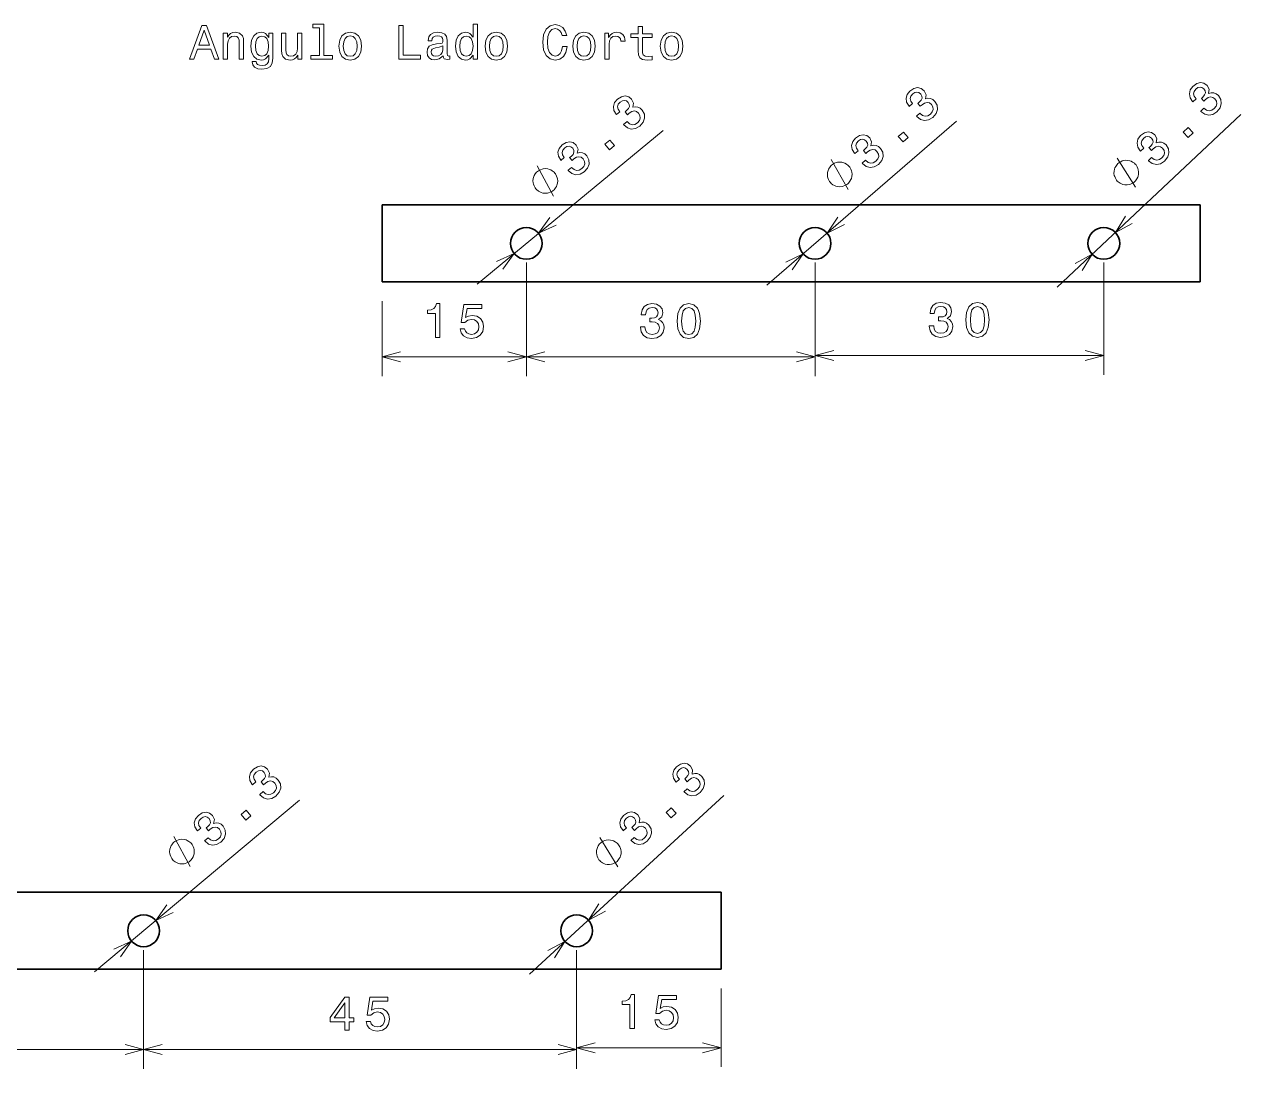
# Model space of a CAD drawing. Extents: x 21 to 274, y 77 to 193.
# Drawn here: x 147.8 to 274.2, y 84.5 to 193 of the extents above; entities that cross this region are included whole.
import ezdxf

# ---------------------------------------------------------------- set-up
doc = ezdxf.new("R2010")
doc.units = 0

msp = doc.modelspace()

# ---------------------------------------------------------------- linework, layer by layer
at = {"color": 7, "lineweight": 13}
for p, q in [((255.165466, 165.694214), (274.228638, 183.650635)), ((224.975723, 165.904434), (244.69252, 182.952087)), ((194.877914, 166.020203), (214.229858, 181.996399)), ((200.006134, 158.472183), (230.006134, 158.472183)), ((230.006134, 158.591202), (260.006134, 158.591202)), ((200.337128, 94.323456), (220.524567, 112.885002)), ((155.136978, 94.551369), (176.427307, 112.405769)), ((115.232391, 86.498955), (160.232391, 86.498955)), ((160.232391, 86.499001), (205.232391, 86.499001))]:
    msp.add_line(p, q, dxfattribs=at)
at = {"color": 7, "lineweight": 35, "ltscale": 0.2}
for p, q in [((185.006134, 174.25386), (185.006134, 166.25386)), ((270.006134, 174.25386), (270.006134, 166.25386)), ((220.232391, 102.824455), (220.232391, 94.824455))]:
    msp.add_line(p, q, dxfattribs=at)
at = {"color": 7, "lineweight": 35}
for p, q in [((270.006134, 174.25386), (185.006134, 174.25386)), ((270.006134, 166.25386), (185.006134, 166.25386)), ((220.232391, 102.824455), (100.232391, 102.824455)), ((220.232391, 94.824455), (100.232391, 94.824455))]:
    msp.add_line(p, q, dxfattribs=at)
at = {"color": 7, "lineweight": 13, "ltscale": 0.294542}
for p, q in [((200.006134, 168.25386), (200.006134, 156.472183)), ((200.006134, 168.25386), (200.006134, 156.472183)), ((230.006134, 168.25386), (230.006134, 156.472183))]:
    msp.add_line(p, q, dxfattribs=at)
at = {"color": 7, "lineweight": 13, "ltscale": 0.291566}
for p, q in [((230.006134, 168.25386), (230.006134, 156.591202)), ((260.006134, 168.25386), (260.006134, 156.591202))]:
    msp.add_line(p, q, dxfattribs=at)
at = {"color": 7, "lineweight": 13, "ltscale": 0.194542}
msp.add_line((185.006134, 164.25386), (185.006134, 156.472183), dxfattribs=at)
at = {"color": 7, "lineweight": 13, "ltscale": 0.375}
for p, q in [((185.006134, 158.472183), (200.006134, 158.472183)), ((205.232391, 86.67569), (220.232391, 86.67569))]:
    msp.add_line(p, q, dxfattribs=at)
at = {"color": 7, "lineweight": 13, "ltscale": 0.308138}
msp.add_line((160.232391, 96.824455), (160.232391, 84.498955), dxfattribs=at)
at = {"color": 7, "lineweight": 13, "ltscale": 0.308136}
for p, q in [((160.232391, 96.824455), (160.232391, 84.499001)), ((205.232391, 96.824455), (205.232391, 84.499001))]:
    msp.add_line(p, q, dxfattribs=at)
at = {"color": 7, "lineweight": 13, "ltscale": 0.303719}
msp.add_line((205.232391, 96.824455), (205.232391, 84.67569), dxfattribs=at)
at = {"color": 7, "lineweight": 13, "ltscale": 0.203719}
msp.add_line((220.232391, 92.824455), (220.232391, 84.67569), dxfattribs=at)
at = {"color": 7, "lineweight": 13}
for points in [[(164.990997, 189.397232), (165.454987, 189.397232), (165.823135, 190.426056), (167.220108, 190.426056), (167.588272, 189.397232), (168.062332, 189.397232), (166.781357, 192.902283), (166.266937, 192.902283)], [(165.984528, 190.854721), (166.524139, 192.397949), (167.063766, 190.854721)], [(168.51622, 189.397232), (168.960022, 189.397232), (168.960022, 190.960632), (169.005417, 191.318695), (169.151672, 191.580948), (169.378616, 191.74234), (169.681213, 191.802856), (169.923279, 191.752426), (170.074585, 191.616257), (170.150223, 191.389313), (170.175446, 191.086716), (170.175446, 189.397232), (170.619247, 189.397232), (170.619247, 191.17749), (170.599075, 191.535553), (170.508301, 191.833115), (170.210739, 192.105438), (169.746765, 192.201263), (169.489563, 192.16597), (169.272705, 192.070145), (169.086105, 191.908752), (168.93985, 191.691895), (168.93985, 192.105438), (168.51622, 192.105438)], [(173.660309, 189.518265), (173.660309, 192.105438), (173.236679, 192.105438), (173.236679, 191.666687), (172.888702, 192.065094), (172.67688, 192.16597), (172.43985, 192.201263), (172.011185, 192.100403), (171.678329, 191.817978), (171.461472, 191.36409), (171.385818, 190.75386), (171.461472, 190.13858), (171.678329, 189.684692), (172.011185, 189.397232), (172.43985, 189.301407), (172.681931, 189.336716), (172.883652, 189.42749), (173.236679, 189.810776), (173.236679, 189.42749), (173.196335, 189.124893), (173.085388, 188.908035), (172.873566, 188.781952), (172.555847, 188.736572), (172.278473, 188.76683), (172.081787, 188.842484), (171.96579, 188.973602), (171.930481, 189.150116), (171.501816, 189.150116), (171.501816, 189.129944), (171.567368, 188.807175), (171.769104, 188.565094), (172.091873, 188.408752), (172.530624, 188.353287), (173.05513, 188.42894), (173.403107, 188.640747), (173.599792, 189.008911)], [(178.506851, 192.645065), (178.506851, 189.770432), (177.594025, 189.770432), (177.594025, 189.397232), (179.858444, 189.397232), (179.858444, 189.770432), (178.950653, 189.770432), (178.950653, 193.018265), (177.810883, 193.018265), (177.810883, 192.645065)], [(180.52919, 190.74881), (180.609879, 190.133545), (180.841873, 189.679657), (181.210022, 189.397232), (181.704254, 189.301407), (182.193451, 189.397232), (182.561615, 189.674606), (182.793594, 190.128494), (182.879333, 190.74881), (182.793594, 191.36409), (182.561615, 191.823029), (182.193451, 192.100403), (181.704254, 192.201263), (181.210022, 192.100403), (180.841873, 191.817978), (180.609879, 191.36409)], [(186.752533, 189.397232), (189.001816, 189.397232), (189.001816, 189.820862), (187.216507, 189.820862), (187.216507, 192.897232), (186.752533, 192.897232)], [(191.377167, 189.750259), (191.377167, 189.735123), (191.40239, 189.56366), (191.478043, 189.442627), (191.795761, 189.346802), (192.042877, 189.387146), (192.042877, 189.730087), (191.936966, 189.714951), (191.795761, 189.780518), (191.770538, 189.982254), (191.770538, 191.384262), (191.710022, 191.74234), (191.533508, 191.994492), (191.225876, 192.145798), (190.79216, 192.201263), (190.36853, 192.140747), (190.055847, 191.969284), (189.859161, 191.701981), (189.793594, 191.348969), (189.793594, 191.318695), (190.192017, 191.318695), (190.22731, 191.530518), (190.338272, 191.681808), (190.519821, 191.772598), (190.777023, 191.807892), (191.024139, 191.782684), (191.200653, 191.707031), (191.306564, 191.575912), (191.341873, 191.394348), (191.321701, 191.182541), (191.240997, 191.07663), (191.039276, 191.026199), (190.661041, 190.985855), (190.22731, 190.895065), (189.919678, 190.733688), (189.738129, 190.481522), (189.682648, 190.108322), (189.733078, 189.775467), (189.88942, 189.528351), (190.141586, 189.372009), (190.489563, 189.316544), (190.958588, 189.422455)], [(194.468674, 189.815826), (194.468674, 189.397232), (194.912476, 189.397232), (194.912476, 193.018265), (194.473709, 193.018265), (194.473709, 191.691895), (194.135818, 192.07518), (193.929047, 192.16597), (193.692017, 192.201263), (193.263336, 192.100403), (192.930481, 191.817978), (192.713623, 191.36409), (192.63797, 190.75386), (192.713623, 190.143631), (192.930481, 189.684692), (193.263336, 189.397232), (193.692017, 189.301407), (193.929047, 189.336716), (194.140854, 189.42749)], [(195.709305, 190.74881), (195.789993, 190.133545), (196.021988, 189.679657), (196.390137, 189.397232), (196.884369, 189.301407), (197.373566, 189.397232), (197.74173, 189.674606), (197.973709, 190.128494), (198.059448, 190.74881), (197.973709, 191.36409), (197.74173, 191.823029), (197.373566, 192.100403), (196.884369, 192.201263), (196.390137, 192.100403), (196.021988, 191.817978), (195.789993, 191.36409)], [(203.773422, 190.69838), (203.672562, 190.27475), (203.506134, 189.972153), (203.274139, 189.785553), (203.001801, 189.725037), (202.673996, 189.815826), (202.416794, 190.08815), (202.245331, 190.531952), (202.18985, 191.147232), (202.245331, 191.757462), (202.411743, 192.206314), (202.668961, 192.478638), (203.001801, 192.574463), (203.243881, 192.524033), (203.450653, 192.382828), (203.61203, 192.155884), (203.722992, 191.843201), (204.202087, 191.843201), (204.050797, 192.322311), (203.788544, 192.68541), (203.430481, 192.912369), (203.001801, 192.993057), (202.467224, 192.866974), (202.058716, 192.513947), (201.796478, 191.933975), (201.705704, 191.147232), (201.796478, 190.360489), (202.058716, 189.780518), (202.467224, 189.422455), (203.001801, 189.301407), (203.470825, 189.397232), (203.849075, 189.66452), (204.116364, 190.103287), (204.257568, 190.69838)], [(204.817368, 190.74881), (204.898056, 190.133545), (205.130051, 189.679657), (205.498199, 189.397232), (205.992447, 189.301407), (206.481628, 189.397232), (206.849792, 189.674606), (207.081787, 190.128494), (207.167511, 190.74881), (207.081787, 191.36409), (206.849792, 191.823029), (206.481628, 192.100403), (205.992447, 192.201263), (205.498199, 192.100403), (205.130051, 191.817978), (204.898056, 191.36409)], [(208.15094, 189.397232), (208.594742, 189.397232), (208.594742, 190.945496), (208.640137, 191.318695), (208.776306, 191.585999), (208.998199, 191.747375), (209.295746, 191.802856), (209.517654, 191.767548), (209.684082, 191.666687), (209.784943, 191.495209), (209.820251, 191.263229), (210.269104, 191.263229), (210.208588, 191.671722), (210.042145, 191.964233), (209.764771, 192.140747), (209.386536, 192.201263), (209.129333, 192.160919), (208.907425, 192.060059), (208.710739, 191.88858), (208.554398, 191.656601), (208.554398, 192.105438), (208.15094, 192.105438)], [(211.615631, 191.636429), (211.615631, 190.2798), (211.645905, 189.841034), (211.787109, 189.538437), (212.069534, 189.361923), (212.548645, 189.301407), (213.073135, 189.32663), (213.073135, 189.709915), (212.68985, 189.679657), (212.341858, 189.720001), (212.155273, 189.846085), (212.07457, 190.057892), (212.059448, 190.355438), (212.059448, 191.636429), (213.073135, 191.636429), (213.073135, 192.014664), (212.059448, 192.014664), (212.059448, 192.806458), (211.615631, 192.806458), (211.615631, 192.014664), (210.84906, 192.014664), (210.84906, 191.636429)], [(213.925446, 190.74881), (214.006134, 190.133545), (214.238113, 189.679657), (214.606277, 189.397232), (215.10051, 189.301407), (215.589706, 189.397232), (215.957855, 189.674606), (216.18985, 190.128494), (216.275574, 190.74881), (216.18985, 191.36409), (215.957855, 191.823029), (215.589706, 192.100403), (215.10051, 192.201263), (214.606277, 192.100403), (214.238113, 191.817978), (214.006134, 191.36409)], [(171.844757, 190.75386), (171.890137, 191.202713), (172.026306, 191.535553), (172.238129, 191.732239), (172.520538, 191.802856), (172.8181, 191.732239), (173.039993, 191.535553), (173.176163, 191.202713), (173.226593, 190.75386), (173.176163, 190.294922), (173.039993, 189.967117), (172.8181, 189.765381), (172.520538, 189.699829), (172.238129, 189.765381), (172.026306, 189.967117), (171.890137, 190.299973)], [(176.676163, 192.105438), (176.232361, 192.105438), (176.232361, 190.542038), (176.181931, 190.17894), (176.035675, 189.916687), (175.808731, 189.755295), (175.511169, 189.704865), (175.274139, 189.745209), (175.122849, 189.866257), (175.037109, 190.073029), (175.016937, 190.365524), (175.016937, 192.105438), (174.573135, 192.105438), (174.573135, 190.32518), (174.588272, 189.967117), (174.684082, 189.669571), (174.976593, 189.397232), (175.445618, 189.301407), (175.697784, 189.336716), (175.914642, 189.42749), (176.101242, 189.583832), (176.252533, 189.810776), (176.252533, 189.397232), (176.676163, 189.397232)], [(180.983078, 190.75386), (181.028473, 191.207748), (181.169678, 191.535553), (181.396622, 191.737289), (181.704254, 191.807892), (182.006851, 191.737289), (182.233795, 191.540604), (182.375015, 191.207748), (182.425446, 190.75386), (182.375015, 190.294922), (182.233795, 189.962067), (182.006851, 189.760345), (181.704254, 189.694778), (181.396622, 189.760345), (181.169678, 189.962067), (181.028473, 190.294922)], [(193.76767, 191.802856), (194.060165, 191.732239), (194.282074, 191.535553), (194.413193, 191.207748), (194.463623, 190.75386), (194.413193, 190.294922), (194.282074, 189.967117), (194.060165, 189.765381), (193.76767, 189.699829), (193.49028, 189.765381), (193.278473, 189.967117), (193.137253, 190.299973), (193.091873, 190.75386), (193.137253, 191.202713), (193.278473, 191.530518), (193.49028, 191.732239)], [(196.163193, 190.75386), (196.208588, 191.207748), (196.349792, 191.535553), (196.576736, 191.737289), (196.884369, 191.807892), (197.186966, 191.737289), (197.41391, 191.540604), (197.555115, 191.207748), (197.60556, 190.75386), (197.555115, 190.294922), (197.41391, 189.962067), (197.186966, 189.760345), (196.884369, 189.694778), (196.576736, 189.760345), (196.349792, 189.962067), (196.208588, 190.294922)], [(205.271255, 190.75386), (205.31665, 191.207748), (205.457855, 191.535553), (205.684799, 191.737289), (205.992447, 191.807892), (206.295044, 191.737289), (206.521973, 191.540604), (206.663193, 191.207748), (206.713623, 190.75386), (206.663193, 190.294922), (206.521973, 189.962067), (206.295044, 189.760345), (205.992447, 189.694778), (205.684799, 189.760345), (205.457855, 189.962067), (205.31665, 190.294922)], [(214.379333, 190.75386), (214.424713, 191.207748), (214.565918, 191.535553), (214.792877, 191.737289), (215.10051, 191.807892), (215.403107, 191.737289), (215.630051, 191.540604), (215.771255, 191.207748), (215.821686, 190.75386), (215.771255, 190.294922), (215.630051, 189.962067), (215.403107, 189.760345), (215.10051, 189.694778), (214.792877, 189.760345), (214.565918, 189.962067), (214.424713, 190.294922)], [(191.326736, 190.345352), (191.26622, 190.083115), (191.104843, 189.881378), (190.862762, 189.750259), (190.565216, 189.704865), (190.373566, 189.730087), (190.237396, 189.810776), (190.151672, 189.951981), (190.12645, 190.148666), (190.146622, 190.32518), (190.22731, 190.451263), (190.550079, 190.592484), (190.958588, 190.653), (191.326736, 190.774033)], [(240.555679, 183.47258), (240.578766, 183.445862), (240.956467, 183.132416), (241.37326, 183.012756), (241.807297, 183.08136), (242.237244, 183.339767), (242.577927, 183.747665), (242.730362, 184.172806), (242.690216, 184.604782), (242.462006, 185.007492), (242.236877, 185.206192), (241.994629, 185.316742), (241.735229, 185.339157), (241.463058, 185.283829), (241.532913, 185.704239), (241.33699, 186.108185), (241.022476, 186.356277), (240.663818, 186.439529), (240.274734, 186.349792), (239.865616, 186.082718), (239.575043, 185.724823), (239.45694, 185.329361), (239.516174, 184.913879), (239.765701, 184.509613), (239.788788, 184.48291), (240.128326, 184.776474), (239.947739, 185.047012), (239.895203, 185.308273), (239.963074, 185.553619), (240.155167, 185.786392), (240.379929, 185.927399), (240.594177, 185.972626), (240.794067, 185.918777), (240.980133, 185.77298), (241.107422, 185.556351), (241.12471, 185.351303), (241.030457, 185.136459), (240.832794, 184.925552), (240.68071, 184.80072), (240.941284, 184.499344), (241.121628, 184.66861), (241.391663, 184.842072), (241.650116, 184.905548), (241.88559, 184.849121), (242.091965, 184.687546), (242.241302, 184.429993), (242.272507, 184.170288), (242.186081, 183.915558), (241.983063, 183.680008), (241.709732, 183.510361), (241.435287, 183.473068), (241.166321, 183.560532), (240.906662, 183.776031)], [(270.073364, 183.994537), (270.097595, 183.968842), (270.488281, 183.671738), (270.90979, 183.569946), (271.340515, 183.656967), (271.759064, 183.933441), (272.082062, 184.355469), (272.216248, 184.786713), (272.157745, 185.216583), (271.912628, 185.609222), (271.67923, 185.798157), (271.432495, 185.8983), (271.172394, 185.909637), (270.902802, 185.842773), (270.954712, 186.265778), (270.74176, 186.661026), (270.416962, 186.895508), (270.055115, 186.963409), (269.670166, 186.857178), (269.272797, 186.572937), (268.997742, 186.202988), (268.896576, 185.802856), (268.97345, 185.390274), (269.23996, 184.996994), (269.26416, 184.971298), (269.590881, 185.279053), (269.398926, 185.541672), (269.335327, 185.800446), (269.3927, 186.048462), (269.574707, 186.2892), (269.793274, 186.439636), (270.005371, 186.493958), (270.207397, 186.448669), (270.399475, 186.310913), (270.535889, 186.099915), (270.56189, 185.895782), (270.476868, 185.677124), (270.288361, 185.457993), (270.141724, 185.326813), (270.414917, 185.036789), (270.587891, 185.213577), (270.850281, 185.398392), (271.105804, 185.472809), (271.343475, 185.426453), (271.556519, 185.273804), (271.716705, 185.022842), (271.758942, 184.764709), (271.683441, 184.506531), (271.490631, 184.262558), (271.224762, 184.081421), (270.952148, 184.032486), (270.679718, 184.108414), (270.411102, 184.312668)], [(210.105942, 182.611023), (210.128418, 182.583801), (210.498871, 182.26181), (210.912842, 182.132706), (211.348328, 182.191391), (211.784042, 182.439926), (212.133942, 182.839966), (212.296021, 183.26152), (212.265717, 183.69429), (212.046753, 184.102112), (211.826218, 184.305878), (211.586548, 184.421921), (211.327728, 184.450241), (211.054367, 184.401123), (211.133789, 184.819839), (210.947113, 185.228149), (210.638336, 185.483353), (210.281677, 185.574738), (209.890625, 185.493896), (209.47554, 185.236221), (209.17688, 184.885025), (209.049805, 184.492371), (209.099548, 184.075653), (209.339813, 183.665802), (209.362274, 183.638565), (209.70842, 183.924332), (209.534042, 184.198914), (209.487473, 184.461288), (209.560913, 184.705048), (209.75827, 184.933365), (209.986176, 185.069214), (210.201401, 185.109543), (210.400009, 185.051163), (210.582703, 184.901154), (210.705032, 184.681686), (210.717636, 184.476288), (210.618515, 184.263657), (210.416092, 184.057312), (210.261215, 183.935989), (210.514862, 183.628738), (210.699005, 183.793854), (210.972916, 183.961121), (211.232758, 184.018677), (211.466873, 183.956909), (211.66951, 183.790665), (211.812958, 183.529785), (211.838226, 183.26944), (211.746017, 183.016739), (211.537674, 182.785889), (211.260559, 182.622498), (210.985336, 182.591476), (210.71843, 182.685043), (210.463745, 182.906418)], [(268.77948, 181.265396), (269.286072, 181.742599), (268.770844, 182.289581), (268.264252, 181.812393)], [(204.343796, 177.854019), (204.366272, 177.826797), (204.736725, 177.504807), (205.150681, 177.375702), (205.586182, 177.434387), (206.021896, 177.682922), (206.37178, 178.082962), (206.533859, 178.504517), (206.503571, 178.937286), (206.284607, 179.345108), (206.064056, 179.548874), (205.824387, 179.664917), (205.565582, 179.693237), (205.292206, 179.644135), (205.371628, 180.062836), (205.184952, 180.471146), (204.87619, 180.726349), (204.519516, 180.817734), (204.128479, 180.736893), (203.713379, 180.479218), (203.414734, 180.128021), (203.287659, 179.735367), (203.337387, 179.318649), (203.577652, 178.908798), (203.600128, 178.881561), (203.946259, 179.167328), (203.771881, 179.44191), (203.725311, 179.704285), (203.798752, 179.948044), (203.996109, 180.176361), (204.22403, 180.31221), (204.43924, 180.352539), (204.637848, 180.294159), (204.820557, 180.14415), (204.942871, 179.924683), (204.95549, 179.719284), (204.856354, 179.506653), (204.653946, 179.300308), (204.499054, 179.178986), (204.752701, 178.871735), (204.936844, 179.03685), (205.210754, 179.204117), (205.470612, 179.261688), (205.704727, 179.199905), (205.907364, 179.033661), (206.050797, 178.772781), (206.07608, 178.512436), (205.983871, 178.259735), (205.775528, 178.028885), (205.498398, 177.865494), (205.223175, 177.834473), (204.956284, 177.92804), (204.701599, 178.149414)], [(208.63652, 179.97226), (209.173218, 180.415329), (208.694824, 180.994812), (208.158127, 180.551727)], [(234.903427, 178.585495), (234.926514, 178.558792), (235.304214, 178.245331), (235.721008, 178.125687), (236.155045, 178.19429), (236.584991, 178.452682), (236.925674, 178.86058), (237.07811, 179.285721), (237.037964, 179.717697), (236.809753, 180.120422), (236.584625, 180.319122), (236.342377, 180.429672), (236.082977, 180.452072), (235.810806, 180.396744), (235.880661, 180.817154), (235.684738, 181.221115), (235.370224, 181.469208), (235.011566, 181.552444), (234.622482, 181.462708), (234.213364, 181.195648), (233.922791, 180.837738), (233.804688, 180.442276), (233.863922, 180.026794), (234.113449, 179.622528), (234.136536, 179.595825), (234.476074, 179.889389), (234.295486, 180.159943), (234.24295, 180.421188), (234.310822, 180.66655), (234.502914, 180.899307), (234.727676, 181.040314), (234.941925, 181.085541), (235.141815, 181.031693), (235.327881, 180.885895), (235.45517, 180.669281), (235.472458, 180.464218), (235.378204, 180.24939), (235.180542, 180.038483), (235.028458, 179.913651), (235.289032, 179.612274), (235.469376, 179.781525), (235.73941, 179.955002), (235.997864, 180.018463), (236.233337, 179.962036), (236.439713, 179.800461), (236.58905, 179.542908), (236.620255, 179.283218), (236.533829, 179.028473), (236.330811, 178.792938), (236.05748, 178.623276), (235.783035, 178.585999), (235.514069, 178.673447), (235.25441, 178.888962)], [(239.146759, 180.800995), (239.673233, 181.256195), (239.181763, 181.824631), (238.655289, 181.369431)], [(264.634308, 178.871246), (264.658508, 178.845551), (265.049194, 178.548462), (265.470734, 178.446655), (265.901459, 178.533676), (266.320007, 178.81015), (266.643005, 179.232178), (266.777222, 179.663422), (266.718689, 180.093307), (266.473572, 180.485947), (266.240173, 180.674866), (265.993439, 180.775009), (265.733337, 180.786346), (265.463745, 180.719482), (265.515656, 181.142487), (265.302704, 181.537735), (264.977905, 181.772217), (264.616028, 181.840118), (264.23114, 181.733887), (263.83374, 181.449646), (263.558685, 181.079697), (263.45752, 180.679565), (263.534363, 180.266998), (263.800903, 179.873718), (263.825104, 179.848007), (264.151825, 180.155777), (263.9599, 180.418381), (263.896271, 180.677155), (263.953644, 180.925186), (264.135651, 181.165909), (264.354218, 181.31636), (264.566315, 181.370667), (264.768311, 181.325378), (264.960449, 181.187637), (265.096832, 180.976624), (265.122833, 180.772491), (265.037811, 180.553833), (264.849304, 180.334717), (264.702698, 180.203522), (264.975861, 179.913513), (265.148834, 180.090286), (265.411224, 180.275101), (265.666748, 180.349518), (265.904419, 180.303162), (266.117462, 180.150528), (266.277649, 179.899567), (266.319885, 179.641418), (266.244385, 179.38324), (266.051575, 179.139267), (265.785706, 178.95813), (265.513092, 178.909195), (265.240662, 178.985123), (264.972046, 179.189377)], [(233.534531, 178.261948), (233.458221, 178.350204), (233.26149, 178.488556), (233.102905, 178.582779), (232.982468, 178.632874), (232.779755, 178.68895), (232.532928, 178.706879), (232.324234, 178.680664), (232.19783, 178.648499), (232.027298, 178.578156), (231.812637, 178.469681), (231.724396, 178.393372), (231.636139, 178.317062), (231.497787, 178.120331), (231.403564, 177.961746), (231.353455, 177.841309), (231.297379, 177.638596), (231.279465, 177.391754), (231.305664, 177.183075), (231.337845, 177.056671), (231.408173, 176.886139), (231.516663, 176.671478), (231.592972, 176.583221), (231.669281, 176.49498), (231.866013, 176.356613), (232.024597, 176.26239), (232.145035, 176.212296), (232.347748, 176.156219), (232.594574, 176.138306), (232.803268, 176.164505), (232.929672, 176.196686), (233.100204, 176.267014), (233.314865, 176.375504), (233.403107, 176.451813), (233.491364, 176.528107), (233.629715, 176.724854), (233.723938, 176.883438), (233.774048, 177.00386), (233.830124, 177.206573), (233.848038, 177.453415), (233.821838, 177.662094), (233.789658, 177.788513), (233.71933, 177.959045), (233.61084, 178.173691)], [(263.280426, 178.489716), (263.200439, 178.574646), (262.997986, 178.704498), (262.835541, 178.791885), (262.713074, 178.836807), (262.508179, 178.884201), (262.260803, 178.891602), (262.053406, 178.856537), (261.928497, 178.819), (261.761108, 178.74147), (261.55127, 178.623947), (261.466339, 178.543945), (261.381409, 178.463959), (261.251556, 178.261505), (261.164185, 178.09906), (261.119232, 177.976593), (261.071838, 177.771683), (261.064453, 177.524307), (261.099518, 177.316925), (261.137054, 177.192001), (261.2146, 177.024628), (261.332092, 176.814774), (261.412109, 176.729858), (261.492096, 176.644928), (261.69455, 176.515076), (261.856995, 176.427689), (261.979462, 176.382767), (262.184387, 176.335373), (262.431763, 176.327972), (262.63913, 176.363037), (262.764038, 176.400574), (262.931427, 176.478104), (263.141266, 176.595627), (263.226196, 176.675613), (263.311127, 176.755615), (263.440979, 176.958069), (263.528351, 177.120514), (263.573303, 177.242966), (263.620667, 177.447891), (263.628082, 177.695267), (263.593018, 177.902649), (263.555481, 178.027557), (263.477966, 178.194946), (263.360413, 178.404785)], [(202.96788, 177.561752), (202.8936, 177.651718), (202.700073, 177.794525), (202.543671, 177.892334), (202.424408, 177.945175), (202.223038, 178.005844), (201.976669, 178.029388), (201.767441, 178.00795), (201.640335, 177.978653), (201.468246, 177.912231), (201.251175, 177.80867), (201.161194, 177.73439), (201.071228, 177.66011), (200.928436, 177.466583), (200.830612, 177.310181), (200.777786, 177.190933), (200.717102, 176.989548), (200.693573, 176.743179), (200.715012, 176.533951), (200.744293, 176.406845), (200.81073, 176.234756), (200.914291, 176.017685), (200.988571, 175.927719), (201.062836, 175.837738), (201.256378, 175.694946), (201.412766, 175.597122), (201.532028, 175.544296), (201.733414, 175.483612), (201.979767, 175.460083), (202.188995, 175.481522), (202.316101, 175.510803), (202.488205, 175.57724), (202.705276, 175.680801), (202.795242, 175.755081), (202.885208, 175.829346), (203.028015, 176.022888), (203.125824, 176.179276), (203.178665, 176.298538), (203.239334, 176.499924), (203.262878, 176.746292), (203.24144, 176.955521), (203.212143, 177.082626), (203.145721, 177.254715), (203.04216, 177.471786)], [(190.547348, 160.472183), (191.006271, 160.472183), (191.006271, 163.997406), (190.663345, 163.997406), (190.572556, 163.689758), (190.391006, 163.482986), (190.113632, 163.361954), (189.730347, 163.321609), (189.730347, 162.963531), (190.547348, 162.963531)], [(193.123428, 161.38501), (193.234375, 160.971466), (193.481491, 160.648697), (193.844604, 160.44696), (194.308578, 160.371323), (194.817947, 160.462097), (195.21637, 160.709213), (195.468521, 161.102585), (195.564346, 161.606903), (195.478607, 162.075928), (195.236542, 162.444092), (194.858292, 162.681122), (194.36911, 162.766846), (193.99086, 162.706329), (193.698349, 162.539902), (193.839569, 163.482986), (195.372711, 163.482986), (195.372711, 163.89653), (193.501663, 163.89653), (193.224289, 162.040634), (193.627747, 162.040634), (193.920258, 162.277664), (194.293457, 162.363388), (194.616226, 162.307922), (194.863342, 162.14653), (195.019684, 161.899414), (195.07515, 161.581696), (195.019684, 161.263977), (194.858292, 161.016846), (194.611176, 160.860519), (194.293457, 160.805038), (194.026169, 160.840332), (193.819397, 160.956329), (193.668091, 161.137894), (193.592438, 161.38501)], [(211.867233, 161.571609), (211.867233, 161.536301), (211.947922, 161.052155), (212.184952, 160.689041), (212.558151, 160.457062), (213.052383, 160.371323), (213.576889, 160.457062), (213.970261, 160.678955), (214.222412, 161.031982), (214.313202, 161.48587), (214.272858, 161.783417), (214.161896, 162.025497), (213.980347, 162.212097), (213.738266, 162.348267), (214.066071, 162.620605), (214.182068, 163.054321), (214.106415, 163.447693), (213.889557, 163.745239), (213.53653, 163.931839), (213.052383, 163.997406), (212.598495, 163.916702), (212.250519, 163.694809), (212.023575, 163.341782), (211.947922, 162.872757), (211.947922, 162.837463), (212.396774, 162.837463), (212.437119, 163.160217), (212.568237, 163.392212), (212.78006, 163.533417), (213.077606, 163.583862), (213.339844, 163.543518), (213.531494, 163.437607), (213.647491, 163.266129), (213.692871, 163.034149), (213.647491, 162.787018), (213.526459, 162.620605), (213.314636, 162.51973), (213.027176, 162.489471), (212.83049, 162.494522), (212.83049, 162.0961), (213.077606, 162.106186), (213.395325, 162.060806), (213.632355, 161.939758), (213.773575, 161.743073), (213.824005, 161.48587), (213.768524, 161.193359), (213.622269, 160.976501), (213.390289, 160.840332), (213.082642, 160.794952), (212.764923, 160.845383), (212.532928, 160.996674), (212.386688, 161.238754), (212.331207, 161.571609)], [(215.658722, 162.181839), (215.734375, 161.390045), (215.971405, 160.825211), (216.349655, 160.482269), (216.874146, 160.371323), (217.3936, 160.482269), (217.771835, 160.825211), (218.00383, 161.390045), (218.084518, 162.181839), (218.00383, 162.968582), (217.908005, 163.281265), (217.771835, 163.538467), (217.3936, 163.881409), (216.874146, 163.997406), (216.349655, 163.881409), (215.971405, 163.533417), (215.734375, 162.968582)], [(216.142883, 162.181839), (216.183228, 162.792068), (216.309311, 163.230835), (216.536255, 163.488037), (216.874146, 163.578812), (217.207001, 163.488037), (217.433945, 163.230835), (217.560028, 162.792068), (217.600372, 162.181839), (217.560028, 161.566559), (217.433945, 161.127808), (217.207001, 160.870605), (216.874146, 160.784866), (216.536255, 160.870605), (216.309311, 161.127808), (216.183228, 161.566559)], [(241.867233, 161.690628), (241.867233, 161.655319), (241.947922, 161.171173), (242.184952, 160.80806), (242.558151, 160.57608), (243.052383, 160.490341), (243.576874, 160.57608), (243.970245, 160.797974), (244.222412, 161.151001), (244.313202, 161.604889), (244.272842, 161.902435), (244.161896, 162.144516), (243.980347, 162.331116), (243.738266, 162.467285), (244.066071, 162.739624), (244.182068, 163.17334), (244.106415, 163.566711), (243.889557, 163.864258), (243.53653, 164.050858), (243.052383, 164.116425), (242.598495, 164.035721), (242.250519, 163.813828), (242.02356, 163.4608), (241.947922, 162.991776), (241.947922, 162.956482), (242.396759, 162.956482), (242.437103, 163.279236), (242.568237, 163.51123), (242.78006, 163.652435), (243.077606, 163.702881), (243.339844, 163.662537), (243.531494, 163.556625), (243.647491, 163.385147), (243.692871, 163.153168), (243.647491, 162.906036), (243.526459, 162.739624), (243.314636, 162.638748), (243.027161, 162.60849), (242.830475, 162.613541), (242.830475, 162.215118), (243.077606, 162.225204), (243.395325, 162.179825), (243.632355, 162.058777), (243.77356, 161.862091), (243.824005, 161.604889), (243.768524, 161.312378), (243.622269, 161.09552), (243.390289, 160.959351), (243.082642, 160.913971), (242.764923, 160.964401), (242.532928, 161.115692), (242.386688, 161.357773), (242.331207, 161.690628)], [(245.658722, 162.300858), (245.734375, 161.509064), (245.971405, 160.944229), (246.34964, 160.601288), (246.874146, 160.490341), (247.3936, 160.601288), (247.771835, 160.944229), (248.00383, 161.509064), (248.084518, 162.300858), (248.00383, 163.087601), (247.908005, 163.400284), (247.771835, 163.657486), (247.3936, 164.000427), (246.874146, 164.116425), (246.34964, 164.000427), (245.971405, 163.652435), (245.734375, 163.087601)], [(246.142883, 162.300858), (246.183228, 162.911087), (246.309296, 163.349854), (246.536255, 163.607056), (246.874146, 163.69783), (247.207001, 163.607056), (247.433945, 163.349854), (247.560028, 162.911087), (247.600372, 162.300858), (247.560028, 161.685577), (247.433945, 161.246826), (247.207001, 160.989624), (246.874146, 160.903885), (246.536255, 160.989624), (246.309296, 161.246826), (246.183228, 161.685577)], [(172.298767, 112.988564), (172.321472, 112.96151), (172.694397, 112.642395), (173.109344, 112.516479), (173.544357, 112.578529), (173.978149, 112.830414), (174.324936, 113.233131), (174.483765, 113.65593), (174.450134, 114.088463), (174.228027, 114.494576), (174.00592, 114.69664), (173.76535, 114.810829), (173.506348, 114.837143), (173.233368, 114.785934), (173.30954, 115.205238), (173.11972, 115.612099), (172.80899, 115.864906), (172.45163, 115.953552), (172.061249, 115.869682), (171.648132, 115.608818), (171.352203, 115.255333), (171.228149, 114.861702), (171.281113, 114.445374), (171.524521, 114.037392), (171.547211, 114.010345), (171.891129, 114.298759), (171.71463, 114.571991), (171.666046, 114.834007), (171.73761, 115.078316), (171.933197, 115.308151), (172.160065, 115.445747), (172.374954, 115.487747), (172.574005, 115.430893), (172.757858, 115.282303), (172.881866, 115.063789), (172.896072, 114.858498), (172.798584, 114.645103), (172.597763, 114.437202), (172.443817, 114.314682), (172.699829, 114.009407), (172.88269, 114.175926), (173.155304, 114.345306), (173.414703, 114.404877), (173.649292, 114.344902), (173.85321, 114.180237), (173.998657, 113.920456), (174.02594, 113.660316), (173.935669, 113.406914), (173.729126, 113.174454), (173.453278, 113.008942), (173.178284, 112.9758), (172.910675, 113.067307), (172.654297, 113.286697)], [(216.373734, 113.278931), (216.397629, 113.252945), (216.784729, 112.951164), (217.204971, 112.844299), (217.636719, 112.926117), (218.058563, 113.197525), (218.386627, 113.615639), (218.526016, 114.045242), (218.472702, 114.475784), (218.2323, 114.871353), (218.001221, 115.06308), (217.755692, 115.166176), (217.495758, 115.180656), (217.225388, 115.117043), (217.282364, 115.539398), (217.074188, 115.93718), (216.752258, 116.175545), (216.391235, 116.247803), (216.005066, 116.146225), (215.604279, 115.866791), (215.324768, 115.500183), (215.218811, 115.101303), (215.290695, 114.68782), (215.55246, 114.291359), (215.576355, 114.265373), (215.906769, 114.569176), (215.718002, 114.834076), (215.657501, 115.093597), (215.71785, 115.340912), (215.90274, 115.579437), (216.123108, 115.727234), (216.335861, 115.778984), (216.537308, 115.73127), (216.727753, 115.591217), (216.861588, 115.378586), (216.885132, 115.174149), (216.797485, 114.956535), (216.606354, 114.7397), (216.45816, 114.610283), (216.727814, 114.317001), (216.902893, 114.491684), (217.167511, 114.673317), (217.42392, 114.744652), (217.66098, 114.695442), (217.872192, 114.540245), (218.029343, 114.287369), (218.068451, 114.028748), (217.989853, 113.771492), (217.794113, 113.529854), (217.526093, 113.351929), (217.252914, 113.30629), (216.981415, 113.385498), (216.715286, 113.592972)], [(170.849762, 110.338531), (171.383026, 110.785736), (170.900177, 111.361511), (170.366898, 110.914307)], [(215.047058, 110.565582), (215.559387, 111.036636), (215.050781, 111.589798), (214.538452, 111.118736)], [(166.573486, 108.187256), (166.596191, 108.160202), (166.969116, 107.84108), (167.384064, 107.715164), (167.819077, 107.777214), (168.252869, 108.029106), (168.599655, 108.431824), (168.758484, 108.854622), (168.724854, 109.287148), (168.502747, 109.69326), (168.28064, 109.895332), (168.04007, 110.009521), (167.781067, 110.035835), (167.508087, 109.984619), (167.584259, 110.403931), (167.39444, 110.810791), (167.08371, 111.063599), (166.726349, 111.152237), (166.335968, 111.068375), (165.922852, 110.80751), (165.626923, 110.454025), (165.502869, 110.060394), (165.555832, 109.644066), (165.79924, 109.236084), (165.82193, 109.20903), (166.165848, 109.497444), (165.989349, 109.770683), (165.940765, 110.0327), (166.012329, 110.277), (166.207916, 110.506844), (166.434784, 110.64444), (166.649673, 110.686432), (166.848724, 110.629585), (167.032578, 110.480995), (167.156586, 110.262482), (167.170792, 110.057182), (167.073303, 109.843796), (166.872482, 109.635895), (166.718536, 109.513374), (166.974548, 109.208092), (167.15741, 109.374611), (167.430023, 109.543991), (167.689423, 109.603561), (167.924011, 109.543594), (168.12793, 109.378922), (168.273376, 109.119148), (168.300659, 108.859009), (168.210388, 108.605606), (168.003845, 108.373146), (167.727997, 108.207626), (167.453003, 108.174492), (167.185394, 108.265999), (166.929016, 108.48539)], [(210.873352, 108.221542), (210.897247, 108.195549), (211.284332, 107.893768), (211.70459, 107.786903), (212.136337, 107.868729), (212.558182, 108.140137), (212.886261, 108.55825), (213.025635, 108.987846), (212.972321, 109.418396), (212.731934, 109.813957), (212.500824, 110.005684), (212.25531, 110.108788), (211.995361, 110.12326), (211.725006, 110.059654), (211.781982, 110.482002), (211.573822, 110.879784), (211.251877, 111.118156), (210.890839, 111.190414), (210.504669, 111.088829), (210.103912, 110.809402), (209.824402, 110.442787), (209.71843, 110.043907), (209.790314, 109.630432), (210.052078, 109.233971), (210.075974, 109.207985), (210.406372, 109.51178), (210.217621, 109.776688), (210.157135, 110.036209), (210.217468, 110.283524), (210.402374, 110.522041), (210.622726, 110.669846), (210.83548, 110.721596), (211.036926, 110.673882), (211.227356, 110.533829), (211.361206, 110.321198), (211.38475, 110.11676), (211.297104, 109.899147), (211.105957, 109.682304), (210.957764, 109.552895), (211.227432, 109.259605), (211.402512, 109.434296), (211.667114, 109.615929), (211.923523, 109.687263), (212.160614, 109.638054), (212.371826, 109.482849), (212.528961, 109.22998), (212.568085, 108.971352), (212.489471, 108.714096), (212.293732, 108.472466), (212.025711, 108.29454), (211.752533, 108.248894), (211.481018, 108.328102), (211.214905, 108.535576)], [(165.19989, 107.884384), (165.124908, 107.973778), (164.930298, 108.115074), (164.773132, 108.211685), (164.653473, 108.263596), (164.45163, 108.322716), (164.205109, 108.34436), (163.996033, 108.321304), (163.869171, 108.291031), (163.697601, 108.223282), (163.481323, 108.118042), (163.391937, 108.043076), (163.302536, 107.968109), (163.161224, 107.773476), (163.064636, 107.616333), (163.012726, 107.496674), (162.953583, 107.29483), (162.931946, 107.048286), (162.955017, 106.839233), (162.985291, 106.712357), (163.05304, 106.540779), (163.158264, 106.324509), (163.233246, 106.235123), (163.308197, 106.145729), (163.502838, 106.004425), (163.659973, 105.907814), (163.779633, 105.855904), (163.981476, 105.796783), (164.228027, 105.775146), (164.437073, 105.798203), (164.563965, 105.828468), (164.735535, 105.896225), (164.951797, 106.001457), (165.041199, 106.076424), (165.130585, 106.15139), (165.271881, 106.346024), (165.3685, 106.503166), (165.42041, 106.622833), (165.479523, 106.824677), (165.50116, 107.071213), (165.478119, 107.280266), (165.447845, 107.407143), (165.380096, 107.57872), (165.274841, 107.794991)], [(209.514984, 107.856346), (209.43602, 107.94223), (209.235138, 108.074509), (209.073761, 108.163849), (208.951843, 108.210251), (208.747528, 108.260101), (208.500244, 108.270477), (208.292465, 108.237915), (208.167099, 108.201889), (207.998795, 108.126381), (207.787552, 108.011398), (207.70166, 107.932434), (207.615784, 107.853462), (207.483505, 107.652596), (207.394165, 107.491211), (207.347763, 107.369301), (207.297913, 107.16497), (207.287537, 106.917702), (207.320099, 106.709915), (207.35611, 106.584549), (207.431641, 106.416245), (207.546616, 106.205002), (207.62558, 106.119118), (207.704544, 106.033234), (207.905426, 105.900955), (208.066803, 105.811615), (208.188705, 105.765213), (208.393036, 105.715363), (208.640305, 105.704987), (208.848099, 105.737549), (208.973465, 105.773575), (209.141769, 105.849083), (209.353012, 105.964066), (209.438904, 106.04303), (209.52478, 106.122002), (209.657059, 106.322868), (209.746399, 106.484253), (209.792801, 106.606163), (209.842651, 106.810493), (209.853027, 107.057762), (209.820465, 107.265549), (209.784439, 107.390915), (209.708923, 107.559219), (209.593948, 107.770462)], [(181.141754, 88.499001), (181.595642, 88.499001), (181.595642, 89.36644), (182.094925, 89.36644), (182.094925, 89.769897), (181.595642, 89.769897), (181.595642, 91.923355), (181.136719, 91.923355), (179.603577, 89.810242), (179.603577, 89.36644), (181.141754, 89.36644)], [(180.027206, 89.769897), (181.141754, 91.338341), (181.141754, 89.769897)], [(183.34967, 89.411827), (183.460632, 88.998283), (183.707748, 88.675514), (184.070862, 88.473785), (184.534836, 88.398132), (185.044205, 88.488914), (185.442627, 88.736031), (185.694778, 89.129402), (185.790604, 89.633728), (185.704865, 90.102745), (185.462799, 90.470901), (185.084549, 90.707932), (184.595367, 90.793671), (184.217117, 90.733154), (183.924606, 90.566727), (184.065826, 91.509811), (185.598969, 91.509811), (185.598969, 91.923355), (183.727921, 91.923355), (183.450546, 90.067444), (183.854004, 90.067444), (184.146515, 90.304474), (184.519714, 90.390213), (184.842468, 90.334732), (185.0896, 90.173355), (185.245941, 89.926231), (185.301407, 89.608513), (185.245941, 89.290787), (185.084549, 89.043671), (184.837433, 88.887329), (184.519714, 88.831856), (184.252411, 88.867157), (184.045654, 88.983154), (183.894348, 89.164703), (183.818695, 89.411827)], [(210.77359, 88.67569), (211.232544, 88.67569), (211.232544, 92.200905), (210.889587, 92.200905), (210.798813, 91.893265), (210.617264, 91.686493), (210.339874, 91.56546), (209.956604, 91.525116), (209.956604, 91.167046), (210.77359, 91.167046)], [(213.34967, 89.588516), (213.460632, 89.174973), (213.707748, 88.852203), (214.070862, 88.650475), (214.534836, 88.574829), (215.044205, 88.665604), (215.442627, 88.91272), (215.694778, 89.306091), (215.790604, 89.810417), (215.704865, 90.279434), (215.462799, 90.647591), (215.084549, 90.884621), (214.595367, 90.97036), (214.217117, 90.909836), (213.924606, 90.743416), (214.065826, 91.686493), (215.598969, 91.686493), (215.598969, 92.100044), (213.727921, 92.100044), (213.450546, 90.244133), (213.854004, 90.244133), (214.146515, 90.481163), (214.519714, 90.566902), (214.842468, 90.511429), (215.0896, 90.350044), (215.245941, 90.102921), (215.301407, 89.785202), (215.245941, 89.467476), (215.084549, 89.22036), (214.837433, 89.064018), (214.519714, 89.008545), (214.252411, 89.043846), (214.045654, 89.159836), (213.894348, 89.341393), (213.818695, 89.588516)]]:
    msp.add_lwpolyline(points, close=True, dxfattribs=at)
for points in [[(202.822433, 175.172379), (201.134003, 178.317093)], [(233.443573, 175.869873), (231.683929, 178.975296)], [(263.291382, 176.095947), (261.401123, 179.123627)], [(202.438766, 172.933395), (201.278549, 171.304321), (203.09787, 172.135025)], [(232.377075, 172.988129), (231.254272, 171.333038), (233.054199, 172.205002)], [(262.258514, 173.086594), (261.207214, 171.385193), (262.968384, 172.332993)], [(197.573502, 167.574326), (198.733719, 169.2034), (196.914398, 168.372696)], [(227.635193, 167.519592), (228.757996, 169.174683), (226.958069, 168.302719)], [(257.753754, 167.421127), (258.805054, 169.122528), (257.043884, 168.174728)], [(186.937988, 158.989822), (185.006134, 158.472183), (186.937988, 157.954544)], [(198.07428, 157.954544), (200.006134, 158.472183), (198.07428, 158.989822)], [(201.937988, 158.989822), (200.006134, 158.472183), (201.937988, 157.954544)], [(228.07428, 157.954544), (230.006134, 158.472183), (228.07428, 158.989822)], [(231.937988, 159.108841), (230.006134, 158.591202), (231.937988, 158.073563)], [(258.07428, 158.073563), (260.006134, 158.591202), (258.07428, 159.108841)], [(165.072876, 105.49395), (163.360245, 108.625549)], [(209.497101, 105.462608), (207.643463, 108.512848)], [(162.644287, 101.522675), (161.496674, 99.884697), (163.309525, 100.729416)], [(207.518738, 101.629852), (206.447006, 99.941246), (208.219452, 100.867752)], [(157.820496, 96.126236), (158.968109, 97.764214), (157.155258, 96.919495)], [(202.946045, 96.019058), (204.017776, 97.707664), (202.245331, 96.781158)], [(158.300537, 85.981316), (160.232391, 86.498955), (158.300537, 87.016594)], [(162.164246, 87.01664), (160.232391, 86.499001), (162.164246, 85.981361)], [(203.300537, 85.981361), (205.232391, 86.499001), (203.300537, 87.01664)], [(207.164246, 87.193329), (205.232391, 86.67569), (207.164246, 86.158051)], [(218.300537, 86.158051), (220.232391, 86.67569), (218.300537, 87.193329)]]:
    msp.add_lwpolyline(points, dxfattribs=at)
at = {"color": 7, "lineweight": 35}
for centre in [(200.006134, 170.25386), (230.006134, 170.25386), (260.006134, 170.25386), (160.232391, 98.824455), (205.232391, 98.824455)]:
    msp.add_circle(centre, 1.65, dxfattribs=at)

doc.saveas('drawing.dxf')
